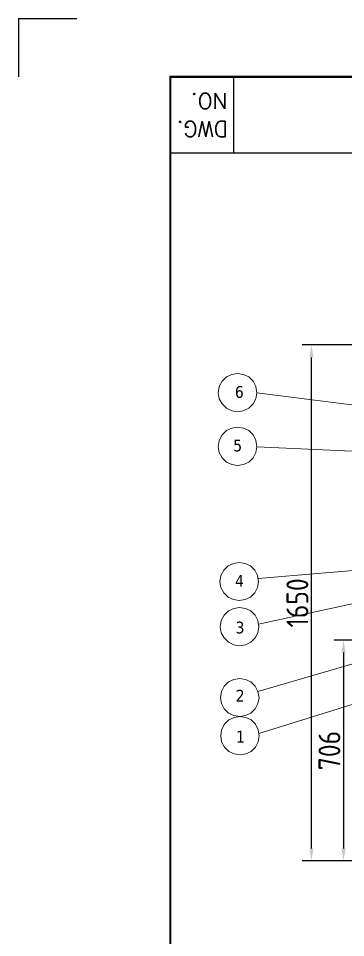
# Model space of a CAD drawing. Header units: millimetres. Extents: x 70841 to 133731, y -170061 to -164340.
# Drawn here: x 107383 to 108429, y -167450 to -164511 of the extents above; entities that cross this region are included whole.
import ezdxf

# ---------------------------------------------------------------- set-up
doc = ezdxf.new("R2010")
doc.units = ezdxf.units.MM
doc.header["$LTSCALE"] = 13
doc.layers.add('1', color=4, linetype='Continuous')
doc.layers.add('2', color=3, linetype='Continuous')
doc.layers.add('paper', color=254, linetype='Continuous', plot=False)
doc.layers.add('标注、文本', color=3, linetype='Continuous', lineweight=25)
doc.layers.add('铁心', color=3, linetype='Continuous', lineweight=0)
doc.styles.add('ROMANS', font='romans.shx', dxfattribs={"bigfont": 'whgtxt.shx'})
doc.styles.get("Standard").update_dxf_attribs({"font": 'gbenor.shx', "bigfont": 'gbcbig.shx'})
doc.styles.add('Tahoma$001', font='tahoma.ttf', dxfattribs={"height": 2.159784})
doc.dimstyles.new('1-15', dxfattribs={"dimscale": 20, "dimtxt": 3.5, "dimasz": 2, "dimexe": 1.5, "dimexo": 0.5, "dimgap": 0.5, "dimtad": 1, "dimtoh": 1, "dimdec": 1, "dimdsep": 46, "dimtxsty": 'Standard', "dimcen": 2.5, "dimclrd": 3, "dimclre": 3, "dimclrt": 3, "dimadec": 0, "dimazin": 2, "dimtfac": 1, "dimtdec": 1, "dimtmove": 0, "dimatfit": 2, "dimfxl": 1, "dimarcsym": 0})

# ---------------------------------------------------------------- blocks, each defined once
blk = doc.blocks.new('*D1499')
at = {"layer": 'Defpoints', "color": 0, "transparency": 16777216}
for p in [(108320.1, -165555), (108610.8, -165555), (108610.8, -167205)]:
    blk.add_point(p, dxfattribs=at)
at = {"layer": '标注、文本', "color": 3, "lineweight": -2, "transparency": 16777216}
for p, q in [((108600.8, -165555), (108290.1, -165555)), ((108320.1, -167165), (108320.1, -165595)), ((108600.8, -167205), (108290.1, -167205))]:
    blk.add_line(p, q, dxfattribs=at)
at = {"layer": '标注、文本', "color": 3, "transparency": 16777216}
for points in [[(108313.4, -165595), (108326.7, -165595), (108320.1, -165555)], [(108313.4, -167165), (108326.7, -167165), (108320.1, -167205)]]:
    blk.add_solid(points, dxfattribs=at)
at = {"layer": '标注、文本', "color": 3, "transparency": 16777216, "insert": (108275.1, -166380), "char_height": 70, "attachment_point": 5, "rotation": 90}
blk.add_mtext('1650', dxfattribs=at)
blk = doc.blocks.new('*D1473')
at = {"layer": 'Defpoints', "color": 0, "transparency": 16777216}
for p in [(108688.4, -166499), (108422.5, -167205), (108688.4, -167205)]:
    blk.add_point(p, dxfattribs=at)
at = {"layer": '标注、文本', "color": 3, "lineweight": -2, "transparency": 16777216}
for p, q in [((108678.4, -166499), (108392.5, -166499)), ((108422.5, -166539), (108422.5, -167165)), ((108678.4, -167205), (108392.5, -167205))]:
    blk.add_line(p, q, dxfattribs=at)
at = {"layer": '标注、文本', "color": 3, "transparency": 16777216}
for points in [[(108415.8, -166539), (108429.2, -166539), (108422.5, -166499)], [(108415.8, -167165), (108429.2, -167165), (108422.5, -167205)]]:
    blk.add_solid(points, dxfattribs=at)
at = {"layer": '标注、文本', "color": 3, "transparency": 16777216, "insert": (108377.5, -166852), "char_height": 70, "attachment_point": 5, "rotation": 90}
blk.add_mtext('706', dxfattribs=at)

msp = doc.modelspace()

# ---------------------------------------------------------------- linework, layer by layer
at = {"layer": '1', "const_width": 6.541}
msp.add_lwpolyline([(107868.588, -169855.834), (115044.588, -169855.834), (115044.588, -164698.084), (107868.588, -164698.084), (107868.588, -169855.834)], dxfattribs=at)
at = {"layer": '2'}
for p, q in [((108070.413, -164698.084), (108070.413, -164941.021)), ((107868.588, -164941.021), (109513.088, -164941.021))]:
    msp.add_line(p, q, dxfattribs=at)
at = {"layer": 'paper'}
for q in [(107382.713, -164698.084), (107569.588, -164511.209)]:
    msp.add_line((107382.713, -164511.209), q, dxfattribs=at)
at = {"layer": '铁心'}
for points in [[(108145.482, -165708.373), (108142.169, -165688.494), (108133.133, -165671.326), (108119.279, -165657.472), (108102.111, -165649.942), (108083.738, -165646.629), (108065.065, -165649.942), (108048.198, -165657.472), (108034.344, -165671.326), (108025.007, -165688.494), (108021.995, -165708.373), (108025.007, -165727.046), (108034.344, -165743.913), (108048.198, -165757.767), (108065.065, -165765.598), (108083.738, -165768.61), (108102.111, -165765.598), (108119.279, -165757.767), (108133.133, -165743.913), (108142.169, -165727.046)], [(108145.554, -165880.115), (108142.241, -165860.237), (108133.206, -165843.069), (108119.351, -165829.214), (108102.183, -165821.685), (108083.811, -165818.371), (108065.137, -165821.685), (108048.271, -165829.214), (108034.416, -165843.069), (108025.079, -165860.237), (108022.067, -165880.115), (108025.079, -165898.789), (108034.416, -165915.655), (108048.271, -165929.51), (108065.137, -165937.341), (108083.811, -165940.352), (108102.183, -165937.341), (108119.351, -165929.51), (108133.206, -165915.655), (108142.241, -165898.789)], [(108150.964, -166312.071), (108147.651, -166292.193), (108138.615, -166275.025), (108124.761, -166261.17), (108107.593, -166253.641), (108089.22, -166250.328), (108070.547, -166253.641), (108053.68, -166261.17), (108039.826, -166275.025), (108030.489, -166292.193), (108027.477, -166312.071), (108030.489, -166330.745), (108039.826, -166347.611), (108053.68, -166361.466), (108070.547, -166369.297), (108089.22, -166372.309), (108107.593, -166369.297), (108124.761, -166361.466), (108138.615, -166347.611), (108147.651, -166330.745)], [(108151.975, -166456.425), (108148.662, -166436.546), (108139.626, -166419.379), (108125.772, -166405.524), (108108.604, -166397.994), (108090.232, -166394.681), (108071.558, -166397.994), (108054.691, -166405.524), (108040.837, -166419.379), (108031.5, -166436.546), (108028.488, -166456.425), (108031.5, -166475.098), (108040.837, -166491.965), (108054.691, -166505.82), (108071.558, -166513.65), (108090.232, -166516.662), (108108.604, -166513.65), (108125.772, -166505.82), (108139.626, -166491.965), (108148.662, -166475.098)], [(108152.296, -166683.015), (108148.983, -166663.137), (108139.948, -166645.969), (108126.093, -166632.114), (108108.925, -166624.585), (108090.553, -166621.272), (108071.879, -166624.585), (108055.013, -166632.114), (108041.158, -166645.969), (108031.821, -166663.137), (108028.81, -166683.015), (108031.821, -166701.689), (108041.158, -166718.555), (108055.013, -166732.41), (108071.879, -166740.241), (108090.553, -166743.253), (108108.925, -166740.241), (108126.093, -166732.41), (108139.948, -166718.555), (108148.983, -166701.689)], [(108153.25, -166805.168), (108149.937, -166785.289), (108140.901, -166768.122), (108127.046, -166754.267), (108109.879, -166746.737), (108091.506, -166743.424), (108072.833, -166746.737), (108055.966, -166754.267), (108042.111, -166768.122), (108032.775, -166785.289), (108029.763, -166805.168), (108032.775, -166823.841), (108042.111, -166840.708), (108055.966, -166854.563), (108072.833, -166862.394), (108091.506, -166865.405), (108109.879, -166862.394), (108127.046, -166854.563), (108140.901, -166840.708), (108149.937, -166823.841)]]:
    msp.add_lwpolyline(points, close=True, dxfattribs=at)
for points in [[(109056.009, -165823.746), (108145.482, -165708.373), (108145.482, -165708.373)], [(109061.122, -165922.474), (108145.482, -165880.524), (108145.482, -165880.524)], [(109315.921, -166203.864), (108149.307, -166302.132), (108149.307, -166302.132)], [(109038.944, -166254.985), (108150.524, -166447.719), (108150.524, -166447.719)], [(108712.829, -166498.978), (108148.983, -166663.137), (108148.983, -166663.137)], [(109132.829, -166492.344), (108152.031, -166797.856), (108152.031, -166797.856)]]:
    msp.add_lwpolyline(points, dxfattribs=at)

# ---------------------------------------------------------------- texts
at = {"layer": '2', "style": 'ROMANS'}
for s, p in [('NO.', (108051.34, -164750.33)), ('DWG.', (108053.138, -164839.836))]:
    msp.add_text(s, height=50.4563, rotation=180, dxfattribs=at).set_placement(p)
at = {"layer": '铁心', "style": 'Tahoma$001'}
for s, p in [('6', (108075.183, -165724.359)), ('5', (108069.976, -165895.466)), ('4', (108075.71, -166328.46)), ('3', (108077.467, -166477.508)), ('2', (108077.789, -166695.218)), ('1', (108078.742, -166826.251))]:
    msp.add_text(s, height=37.589, dxfattribs=at).set_placement(p)

# ---------------------------------------------------------------- dimensions: what is measured, and where the dimension line sits
at = {"layer": '标注、文本'}
for base, p1, p2, picture, middle in [((108320.077, -165554.95), (108610.829, -167204.978), (108610.829, -165554.95), '*D1499', (108275.077, -166379.964)), ((108422.486, -167204.978), (108688.438, -166498.978), (108688.438, -167204.978), '*D1473', (108377.486, -166851.978))]:
    dim = msp.add_linear_dim(base=base, p1=p1, p2=p2, angle=90, dimstyle='1-15', dxfattribs=at)
    dim.commit()
    dim.dimension.update_dxf_attribs({"geometry": picture, "text_midpoint": middle})

doc.saveas('drawing.dxf')
